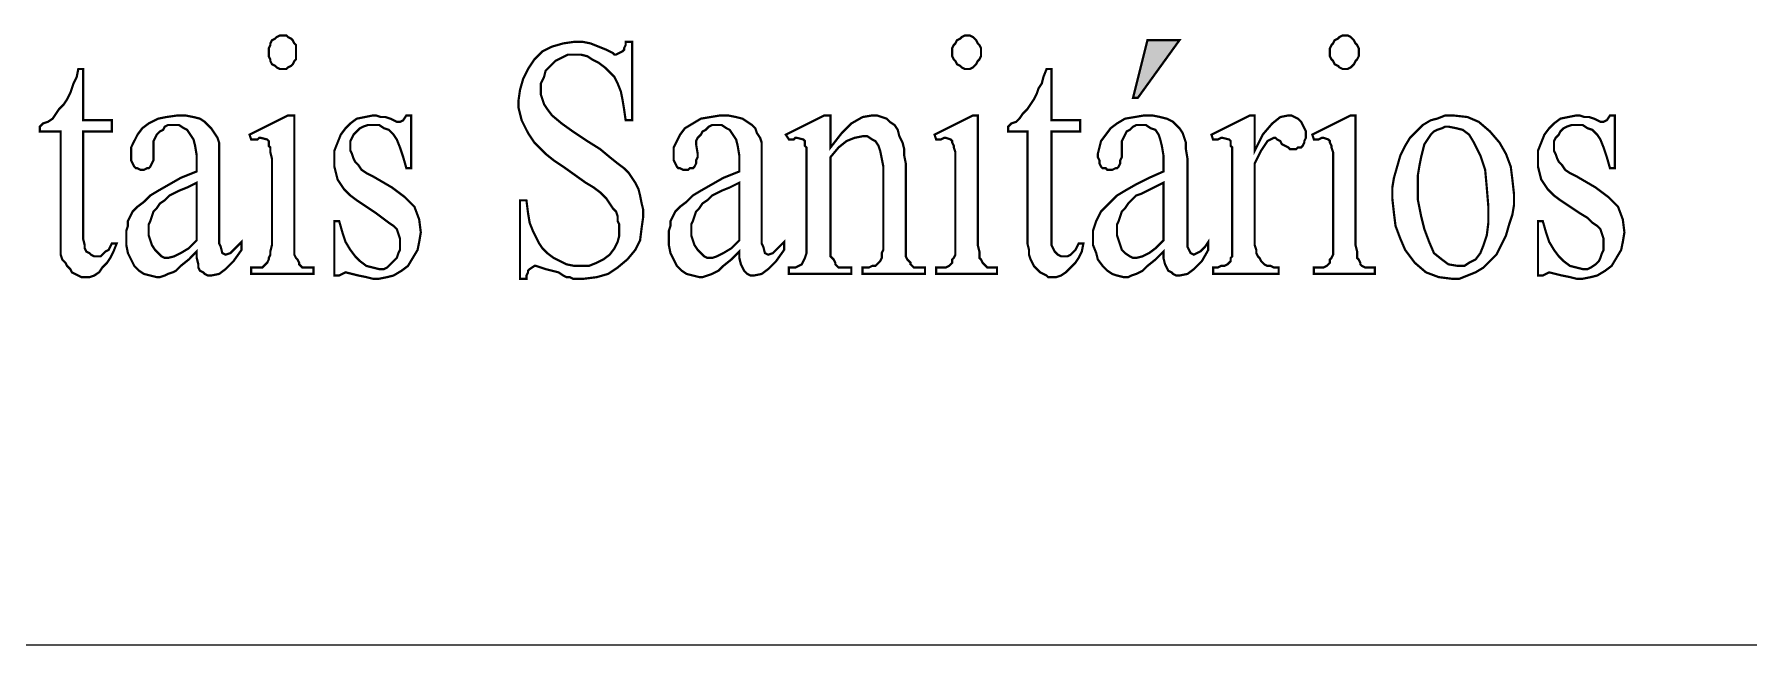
# Model space of a CAD drawing. Extents: x -16465 to -12265, y -7695 to -1755.
# Drawn here: x -14830.4 to -14506.6, y -6970 to -6854.7 of the extents above; entities that cross this region are included whole.
import ezdxf

# ---------------------------------------------------------------- set-up
doc = ezdxf.new("R2010")
doc.units = 0
doc.header["$LTSCALE"] = 30
doc.header["$MEASUREMENT"] = 0
doc.layers.add('FINA', color=7, linetype='CONTINUOUS')

msp = doc.modelspace()

# ---------------------------------------------------------------- linework, layer by layer
at = {"layer": 'FINA'}
msp.add_line((-16109.159, -6969.977), (-12365.159, -6969.977), dxfattribs=at)
at = {"layer": 'FINA', "const_width": 0.42}
for points in [[(-14783.434, -6854.908), (-14784.038, -6854.908), (-14784.643, -6855.21), (-14784.945, -6855.513), (-14785.55, -6855.815), (-14785.852, -6856.42), (-14785.852, -6856.722), (-14786.155, -6857.327), (-14786.155, -6858.234), (-14786.155, -6858.839), (-14785.852, -6859.443), (-14785.852, -6859.745), (-14785.55, -6860.35), (-14784.945, -6860.652), (-14784.643, -6860.955), (-14784.038, -6861.257), (-14783.434, -6861.257), (-14782.829, -6861.257), (-14782.527, -6860.955), (-14781.922, -6860.652), (-14781.62, -6860.35), (-14781.317, -6859.745), (-14781.015, -6859.443), (-14781.015, -6858.839), (-14781.015, -6858.234), (-14781.015, -6857.327), (-14781.015, -6856.722), (-14781.317, -6856.42), (-14781.62, -6855.815), (-14781.922, -6855.513), (-14782.527, -6855.21), (-14782.829, -6854.908), (-14783.434, -6854.908)], [(-14654.342, -6854.908), (-14654.644, -6854.908), (-14655.249, -6855.21), (-14655.551, -6855.513), (-14656.155, -6855.815), (-14656.458, -6856.42), (-14656.76, -6856.722), (-14657.063, -6857.327), (-14657.063, -6858.234), (-14657.063, -6858.839), (-14656.76, -6859.443), (-14656.458, -6859.745), (-14656.155, -6860.35), (-14655.551, -6860.652), (-14655.249, -6860.955), (-14654.644, -6861.257), (-14654.342, -6861.257), (-14653.737, -6861.257), (-14653.132, -6860.955), (-14652.83, -6860.652), (-14652.528, -6860.35), (-14652.225, -6859.745), (-14651.923, -6859.443), (-14651.62, -6858.839), (-14651.62, -6858.234), (-14651.62, -6857.327), (-14651.923, -6856.722), (-14652.225, -6856.42), (-14652.528, -6855.815), (-14652.83, -6855.513), (-14653.132, -6855.21), (-14653.737, -6854.908), (-14654.342, -6854.908)], [(-14582.993, -6854.908), (-14583.295, -6854.908), (-14583.9, -6855.21), (-14584.202, -6855.513), (-14584.807, -6855.815), (-14585.109, -6856.42), (-14585.412, -6856.722), (-14585.714, -6857.327), (-14585.714, -6858.234), (-14585.714, -6858.839), (-14585.412, -6859.443), (-14585.109, -6859.745), (-14584.807, -6860.35), (-14584.202, -6860.652), (-14583.9, -6860.955), (-14583.295, -6861.257), (-14582.993, -6861.257), (-14582.388, -6861.257), (-14581.784, -6860.955), (-14581.481, -6860.652), (-14581.179, -6860.35), (-14580.877, -6859.745), (-14580.575, -6859.443), (-14580.272, -6858.839), (-14580.272, -6858.234), (-14580.272, -6857.327), (-14580.575, -6856.722), (-14580.877, -6856.42), (-14581.179, -6855.815), (-14581.481, -6855.513), (-14581.784, -6855.21), (-14582.388, -6854.908), (-14582.993, -6854.908)], [(-14717.527, -6856.117), (-14718.737, -6856.117), (-14718.737, -6856.722), (-14719.039, -6857.327), (-14719.039, -6857.629), (-14719.341, -6857.931), (-14720.55, -6858.536), (-14720.853, -6858.536), (-14721.155, -6858.234), (-14721.76, -6857.931), (-14722.364, -6857.629), (-14723.876, -6857.024), (-14725.387, -6856.42), (-14726.899, -6856.117), (-14728.411, -6856.117), (-14730.527, -6856.42), (-14732.643, -6857.024), (-14734.457, -6857.931), (-14735.969, -6859.443), (-14737.178, -6861.257), (-14738.085, -6863.071), (-14738.69, -6865.187), (-14738.992, -6867.303), (-14738.992, -6868.513), (-14738.69, -6869.722), (-14738.388, -6870.932), (-14737.783, -6872.141), (-14737.178, -6873.35), (-14736.574, -6874.257), (-14735.969, -6875.164), (-14735.062, -6876.071), (-14733.853, -6877.28), (-14732.341, -6878.49), (-14730.527, -6879.699), (-14728.411, -6881.211), (-14726.295, -6882.722), (-14724.783, -6883.629), (-14723.574, -6884.536), (-14722.969, -6885.141), (-14722.364, -6885.745), (-14721.76, -6886.652), (-14721.155, -6887.559), (-14720.55, -6888.164), (-14720.248, -6889.071), (-14720.248, -6889.978), (-14719.945, -6890.582), (-14719.945, -6891.489), (-14719.945, -6892.699), (-14720.248, -6893.908), (-14720.853, -6895.117), (-14721.76, -6896.327), (-14722.969, -6897.234), (-14724.178, -6897.839), (-14725.69, -6898.443), (-14727.202, -6898.443), (-14728.411, -6898.443), (-14729.922, -6898.141), (-14731.132, -6897.536), (-14732.341, -6896.931), (-14733.55, -6896.024), (-14734.457, -6895.117), (-14735.062, -6894.21), (-14735.667, -6893.001), (-14736.271, -6891.792), (-14736.876, -6890.28), (-14737.178, -6888.466), (-14737.48, -6886.048), (-14738.69, -6886.048), (-14738.69, -6900.862), (-14737.48, -6900.862), (-14737.48, -6900.257), (-14737.178, -6899.652), (-14737.178, -6899.35), (-14736.876, -6899.047), (-14735.969, -6898.443), (-14735.667, -6898.443), (-14734.759, -6898.745), (-14733.853, -6899.047), (-14732.643, -6899.35), (-14731.434, -6899.652), (-14730.527, -6900.257), (-14729.922, -6900.559), (-14729.318, -6900.559), (-14728.713, -6900.862), (-14727.806, -6900.862), (-14727.202, -6900.862), (-14726.597, -6900.862), (-14724.178, -6900.559), (-14722.062, -6899.954), (-14720.248, -6898.745), (-14718.435, -6897.234), (-14716.923, -6895.419), (-14716.015, -6893.606), (-14715.713, -6891.187), (-14715.411, -6889.071), (-14715.411, -6887.862), (-14715.713, -6886.652), (-14716.015, -6885.141), (-14716.318, -6883.931), (-14716.923, -6882.722), (-14717.527, -6881.815), (-14718.132, -6880.908), (-14719.039, -6880.001), (-14720.248, -6879.094), (-14721.76, -6877.884), (-14723.574, -6876.373), (-14725.992, -6874.861), (-14728.713, -6873.047), (-14730.83, -6871.536), (-14732.643, -6870.024), (-14733.55, -6868.815), (-14734.155, -6867.908), (-14734.457, -6867.001), (-14734.759, -6866.094), (-14734.759, -6865.187), (-14734.759, -6863.978), (-14734.155, -6862.769), (-14733.853, -6861.56), (-14732.945, -6860.652), (-14732.039, -6859.745), (-14730.83, -6859.141), (-14729.62, -6858.536), (-14728.411, -6858.536), (-14727.202, -6858.536), (-14725.992, -6858.839), (-14725.085, -6859.443), (-14723.876, -6860.048), (-14722.667, -6860.955), (-14721.76, -6861.862), (-14720.853, -6862.769), (-14720.248, -6863.978), (-14719.643, -6865.489), (-14719.341, -6867.001), (-14719.039, -6868.815), (-14718.737, -6870.932), (-14717.527, -6870.932), (-14717.527, -6856.117)], [(-14614.132, -6855.815), (-14620.179, -6855.815), (-14622.9, -6866.699), (-14621.993, -6866.699), (-14614.132, -6855.815)], [(-14821.224, -6861.257), (-14822.131, -6861.257), (-14822.434, -6862.769), (-14823.038, -6863.978), (-14823.34, -6864.885), (-14823.642, -6865.792), (-14824.247, -6867.001), (-14824.852, -6867.908), (-14825.759, -6868.815), (-14826.364, -6869.722), (-14826.969, -6870.629), (-14827.875, -6871.234), (-14828.782, -6871.536), (-14829.387, -6872.141), (-14829.387, -6873.047), (-14825.457, -6873.047), (-14825.457, -6892.699), (-14825.457, -6894.21), (-14825.457, -6895.419), (-14825.457, -6896.327), (-14825.154, -6897.234), (-14824.55, -6897.839), (-14824.247, -6898.443), (-14823.642, -6899.047), (-14823.34, -6899.652), (-14822.736, -6899.954), (-14822.131, -6900.257), (-14821.527, -6900.559), (-14820.922, -6900.559), (-14820.015, -6900.559), (-14819.108, -6900.257), (-14818.201, -6899.652), (-14817.597, -6898.745), (-14816.69, -6897.839), (-14816.085, -6896.931), (-14815.48, -6895.722), (-14814.875, -6894.21), (-14815.782, -6894.21), (-14816.085, -6894.815), (-14816.387, -6895.419), (-14816.992, -6895.722), (-14817.294, -6896.024), (-14817.597, -6896.327), (-14817.899, -6896.629), (-14818.503, -6896.629), (-14818.805, -6896.629), (-14819.108, -6896.629), (-14819.713, -6896.327), (-14820.015, -6896.024), (-14820.619, -6895.722), (-14820.922, -6895.117), (-14820.922, -6894.512), (-14821.224, -6893.304), (-14821.224, -6892.094), (-14821.224, -6873.047), (-14815.782, -6873.047), (-14815.782, -6870.932), (-14821.224, -6870.932), (-14821.224, -6861.257)], [(-14638.318, -6861.257), (-14639.225, -6861.257), (-14639.83, -6862.769), (-14640.132, -6863.978), (-14640.737, -6864.885), (-14641.039, -6865.792), (-14641.644, -6867.001), (-14642.248, -6867.908), (-14642.853, -6868.815), (-14643.76, -6869.722), (-14644.365, -6870.629), (-14644.97, -6871.234), (-14645.876, -6871.536), (-14646.481, -6872.141), (-14646.481, -6873.047), (-14642.853, -6873.047), (-14642.853, -6892.699), (-14642.853, -6894.21), (-14642.551, -6895.419), (-14642.551, -6896.327), (-14642.248, -6897.234), (-14641.946, -6897.839), (-14641.644, -6898.443), (-14641.039, -6899.047), (-14640.435, -6899.652), (-14639.83, -6899.954), (-14639.225, -6900.257), (-14638.923, -6900.559), (-14638.318, -6900.559), (-14637.412, -6900.559), (-14636.504, -6900.257), (-14635.597, -6899.652), (-14634.69, -6898.745), (-14633.783, -6897.839), (-14633.179, -6896.931), (-14632.574, -6895.722), (-14632.272, -6894.21), (-14633.179, -6894.21), (-14633.481, -6894.815), (-14633.783, -6895.419), (-14634.085, -6895.722), (-14634.388, -6896.024), (-14634.69, -6896.327), (-14635.295, -6896.629), (-14635.597, -6896.629), (-14636.202, -6896.629), (-14636.504, -6896.629), (-14637.109, -6896.327), (-14637.412, -6896.024), (-14637.714, -6895.722), (-14638.016, -6895.117), (-14638.318, -6894.512), (-14638.318, -6893.304), (-14638.318, -6892.094), (-14638.318, -6873.047), (-14632.877, -6873.047), (-14632.877, -6870.932), (-14638.318, -6870.932), (-14638.318, -6861.257)], [(-14799.76, -6895.722), (-14799.76, -6896.931), (-14799.457, -6898.141), (-14799.457, -6898.745), (-14799.155, -6899.35), (-14798.55, -6899.652), (-14798.248, -6899.954), (-14797.643, -6900.257), (-14797.038, -6900.257), (-14795.527, -6899.954), (-14794.317, -6899.047), (-14792.806, -6897.536), (-14791.294, -6895.419), (-14791.294, -6893.908), (-14792.202, -6894.815), (-14792.806, -6895.419), (-14793.108, -6895.722), (-14793.41, -6896.024), (-14794.317, -6896.327), (-14794.922, -6896.024), (-14795.225, -6894.815), (-14795.527, -6894.21), (-14795.527, -6893.001), (-14795.527, -6891.489), (-14795.527, -6889.675), (-14795.527, -6880.001), (-14795.527, -6878.187), (-14795.527, -6876.373), (-14795.527, -6875.164), (-14795.829, -6874.257), (-14796.434, -6873.35), (-14797.038, -6872.443), (-14797.643, -6871.838), (-14798.248, -6871.234), (-14799.155, -6870.629), (-14800.364, -6870.327), (-14801.875, -6870.024), (-14803.387, -6870.024), (-14805.504, -6870.327), (-14807.015, -6870.629), (-14808.829, -6871.536), (-14810.039, -6872.443), (-14810.945, -6873.652), (-14811.55, -6874.861), (-14812.155, -6876.071), (-14812.155, -6877.28), (-14812.155, -6877.884), (-14812.155, -6878.49), (-14811.852, -6879.094), (-14811.55, -6879.699), (-14811.247, -6880.001), (-14810.945, -6880.001), (-14810.341, -6880.304), (-14810.039, -6880.304), (-14809.736, -6880.304), (-14809.132, -6880.001), (-14808.829, -6880.001), (-14808.527, -6879.699), (-14808.224, -6879.094), (-14807.922, -6878.49), (-14807.922, -6877.884), (-14807.922, -6877.28), (-14807.922, -6875.466), (-14807.922, -6874.861), (-14807.62, -6874.257), (-14807.318, -6873.652), (-14806.712, -6873.047), (-14806.108, -6872.745), (-14805.806, -6872.141), (-14805.201, -6871.838), (-14804.294, -6871.838), (-14803.085, -6871.838), (-14802.178, -6872.443), (-14801.573, -6872.745), (-14800.969, -6873.652), (-14800.364, -6874.559), (-14800.062, -6875.769), (-14799.76, -6877.582), (-14799.76, -6879.396), (-14799.76, -6880.606), (-14802.783, -6881.815), (-14804.899, -6883.024), (-14807.015, -6884.234), (-14808.527, -6885.141), (-14809.736, -6886.35), (-14810.945, -6887.257), (-14811.852, -6888.164), (-14812.457, -6889.373), (-14812.759, -6889.978), (-14812.759, -6890.885), (-14813.062, -6891.792), (-14813.062, -6893.001), (-14813.062, -6894.512), (-14812.759, -6896.024), (-14812.155, -6897.234), (-14811.55, -6898.443), (-14810.643, -6899.35), (-14809.736, -6899.954), (-14808.527, -6900.257), (-14807.318, -6900.559), (-14806.712, -6900.559), (-14805.806, -6900.257), (-14805.201, -6899.954), (-14804.294, -6899.652), (-14803.689, -6899.35), (-14802.783, -6898.443), (-14801.271, -6897.234), (-14799.76, -6895.722)], [(-14781.317, -6870.024), (-14782.527, -6870.024), (-14789.783, -6873.652), (-14789.48, -6874.559), (-14788.875, -6874.559), (-14788.271, -6874.559), (-14787.969, -6874.257), (-14787.667, -6874.257), (-14786.457, -6874.559), (-14786.155, -6874.861), (-14786.155, -6875.164), (-14786.155, -6875.769), (-14785.852, -6876.071), (-14785.852, -6876.978), (-14785.55, -6878.187), (-14785.55, -6880.001), (-14785.55, -6882.117), (-14785.55, -6893.304), (-14785.55, -6894.512), (-14785.852, -6895.722), (-14785.852, -6896.327), (-14786.155, -6896.931), (-14786.155, -6897.234), (-14786.457, -6897.839), (-14786.759, -6898.141), (-14787.062, -6898.443), (-14787.364, -6898.745), (-14787.969, -6898.745), (-14788.573, -6898.745), (-14789.48, -6898.745), (-14789.48, -6899.954), (-14777.69, -6899.954), (-14777.69, -6898.745), (-14778.597, -6898.745), (-14779.201, -6898.745), (-14779.806, -6898.745), (-14780.108, -6898.443), (-14780.411, -6898.141), (-14780.411, -6897.839), (-14780.713, -6897.234), (-14781.015, -6896.931), (-14781.317, -6896.327), (-14781.317, -6895.722), (-14781.317, -6894.512), (-14781.317, -6893.304), (-14781.317, -6870.024)], [(-14759.248, -6870.024), (-14760.155, -6870.024), (-14760.76, -6870.932), (-14761.364, -6871.234), (-14761.666, -6871.234), (-14761.969, -6871.234), (-14762.573, -6870.932), (-14763.178, -6870.629), (-14764.085, -6870.327), (-14764.992, -6870.327), (-14765.899, -6870.024), (-14766.504, -6870.024), (-14768.015, -6870.327), (-14769.527, -6870.629), (-14770.736, -6871.536), (-14771.643, -6872.443), (-14772.55, -6873.652), (-14773.155, -6875.164), (-14773.759, -6876.676), (-14773.759, -6878.49), (-14773.759, -6879.699), (-14773.457, -6880.908), (-14773.155, -6882.117), (-14772.55, -6883.024), (-14771.945, -6883.931), (-14770.736, -6885.141), (-14769.527, -6886.048), (-14767.713, -6887.257), (-14765.899, -6888.466), (-14764.69, -6889.373), (-14763.481, -6890.28), (-14762.573, -6890.885), (-14761.969, -6891.489), (-14761.666, -6892.396), (-14761.364, -6893.304), (-14761.364, -6894.512), (-14761.364, -6895.419), (-14761.666, -6896.024), (-14761.969, -6896.931), (-14762.573, -6897.536), (-14763.178, -6898.141), (-14763.783, -6898.745), (-14764.387, -6899.047), (-14765.295, -6899.047), (-14766.504, -6898.745), (-14767.713, -6898.443), (-14768.922, -6897.536), (-14769.829, -6896.629), (-14770.736, -6895.419), (-14771.643, -6893.908), (-14772.248, -6892.094), (-14772.853, -6889.978), (-14773.759, -6889.978), (-14773.759, -6900.257), (-14772.853, -6900.257), (-14771.643, -6899.652), (-14770.434, -6899.954), (-14769.224, -6900.257), (-14767.713, -6900.559), (-14766.504, -6900.862), (-14765.295, -6900.862), (-14763.783, -6900.559), (-14762.573, -6900.257), (-14761.062, -6899.35), (-14759.852, -6898.443), (-14758.946, -6896.931), (-14758.039, -6895.419), (-14757.737, -6893.908), (-14757.434, -6892.094), (-14757.737, -6889.675), (-14758.643, -6887.257), (-14760.457, -6885.443), (-14762.876, -6883.629), (-14766.504, -6881.513), (-14767.713, -6880.908), (-14768.62, -6880.304), (-14769.224, -6879.396), (-14769.829, -6878.792), (-14770.132, -6878.187), (-14770.434, -6877.28), (-14770.736, -6876.676), (-14770.736, -6875.769), (-14770.736, -6874.861), (-14770.434, -6874.257), (-14770.132, -6873.652), (-14769.527, -6873.047), (-14768.922, -6872.443), (-14768.318, -6872.141), (-14767.41, -6871.838), (-14766.504, -6871.838), (-14765.295, -6871.838), (-14764.387, -6872.443), (-14763.481, -6872.745), (-14762.573, -6873.652), (-14761.969, -6874.559), (-14761.364, -6876.071), (-14760.76, -6877.884), (-14760.155, -6880.001), (-14759.248, -6880.001), (-14759.248, -6870.024)], [(-14697.272, -6895.722), (-14697.272, -6896.931), (-14696.969, -6898.141), (-14696.667, -6898.745), (-14696.365, -6899.35), (-14696.062, -6899.652), (-14695.76, -6899.954), (-14695.155, -6900.257), (-14694.551, -6900.257), (-14693.039, -6899.954), (-14691.83, -6899.047), (-14690.318, -6897.536), (-14688.807, -6895.419), (-14688.807, -6893.908), (-14689.713, -6894.815), (-14690.318, -6895.419), (-14690.62, -6895.722), (-14690.922, -6896.024), (-14691.83, -6896.327), (-14692.434, -6896.024), (-14692.737, -6894.815), (-14693.039, -6894.21), (-14693.039, -6893.001), (-14693.039, -6891.489), (-14693.039, -6889.675), (-14693.039, -6880.001), (-14693.039, -6878.187), (-14693.039, -6876.373), (-14693.039, -6875.164), (-14693.341, -6874.257), (-14693.946, -6873.35), (-14694.248, -6872.443), (-14694.853, -6871.838), (-14695.76, -6871.234), (-14696.667, -6870.629), (-14697.876, -6870.327), (-14699.388, -6870.024), (-14700.9, -6870.024), (-14702.713, -6870.327), (-14704.527, -6870.629), (-14706.039, -6871.536), (-14707.55, -6872.443), (-14708.457, -6873.652), (-14709.062, -6874.861), (-14709.667, -6876.071), (-14709.667, -6877.28), (-14709.667, -6877.884), (-14709.667, -6878.49), (-14709.365, -6879.094), (-14709.062, -6879.699), (-14708.76, -6880.001), (-14708.457, -6880.001), (-14707.853, -6880.304), (-14707.55, -6880.304), (-14706.946, -6880.304), (-14706.644, -6880.001), (-14706.039, -6880.001), (-14705.737, -6879.699), (-14705.434, -6879.094), (-14705.434, -6878.49), (-14705.132, -6877.884), (-14705.132, -6877.28), (-14705.434, -6875.466), (-14705.434, -6874.861), (-14705.132, -6874.257), (-14704.527, -6873.652), (-14704.225, -6873.047), (-14703.62, -6872.745), (-14703.015, -6872.141), (-14702.411, -6871.838), (-14701.807, -6871.838), (-14700.597, -6871.838), (-14699.69, -6872.443), (-14699.085, -6872.745), (-14698.48, -6873.652), (-14697.876, -6874.559), (-14697.574, -6875.769), (-14697.272, -6877.582), (-14697.272, -6879.396), (-14697.272, -6880.606), (-14700.295, -6881.815), (-14702.411, -6883.024), (-14704.527, -6884.234), (-14706.039, -6885.141), (-14707.248, -6886.35), (-14708.457, -6887.257), (-14709.365, -6888.164), (-14709.969, -6889.373), (-14710.271, -6889.978), (-14710.271, -6890.885), (-14710.574, -6891.792), (-14710.574, -6893.001), (-14710.574, -6894.512), (-14710.271, -6896.024), (-14709.667, -6897.234), (-14709.062, -6898.443), (-14708.155, -6899.35), (-14707.248, -6899.954), (-14706.039, -6900.257), (-14704.83, -6900.559), (-14704.225, -6900.559), (-14703.318, -6900.257), (-14702.411, -6899.954), (-14701.807, -6899.652), (-14701.202, -6899.35), (-14700.295, -6898.443), (-14698.783, -6897.234), (-14697.272, -6895.722)], [(-14680.039, -6876.071), (-14680.039, -6870.024), (-14681.248, -6870.024), (-14688.504, -6873.652), (-14687.899, -6874.559), (-14687.597, -6874.559), (-14686.993, -6874.559), (-14686.69, -6874.257), (-14686.388, -6874.257), (-14685.178, -6874.559), (-14684.876, -6874.861), (-14684.876, -6875.164), (-14684.876, -6875.769), (-14684.574, -6876.071), (-14684.574, -6876.978), (-14684.574, -6878.49), (-14684.574, -6880.304), (-14684.574, -6882.419), (-14684.574, -6893.304), (-14684.574, -6894.815), (-14684.574, -6896.024), (-14684.876, -6896.931), (-14685.178, -6897.536), (-14685.481, -6898.141), (-14686.085, -6898.443), (-14686.69, -6898.745), (-14687.295, -6898.745), (-14687.899, -6898.745), (-14687.899, -6899.954), (-14676.109, -6899.954), (-14676.109, -6898.745), (-14677.016, -6898.745), (-14677.923, -6898.745), (-14678.527, -6898.745), (-14678.83, -6898.443), (-14679.132, -6898.141), (-14679.132, -6897.839), (-14679.435, -6897.234), (-14679.737, -6896.931), (-14680.039, -6896.629), (-14680.039, -6895.722), (-14680.039, -6894.815), (-14680.039, -6893.304), (-14680.039, -6877.884), (-14678.527, -6876.071), (-14677.016, -6874.861), (-14675.504, -6874.257), (-14673.992, -6873.955), (-14673.085, -6873.955), (-14672.179, -6874.559), (-14671.574, -6874.861), (-14670.969, -6875.769), (-14670.667, -6876.676), (-14670.364, -6878.187), (-14670.062, -6879.699), (-14670.062, -6881.513), (-14670.062, -6893.304), (-14670.062, -6894.512), (-14670.062, -6895.419), (-14670.364, -6896.024), (-14670.364, -6896.327), (-14670.364, -6896.931), (-14670.667, -6897.536), (-14670.969, -6897.839), (-14671.272, -6898.141), (-14671.574, -6898.443), (-14672.179, -6898.443), (-14672.783, -6898.745), (-14673.69, -6898.745), (-14673.992, -6898.745), (-14673.992, -6899.954), (-14662.202, -6899.954), (-14662.202, -6898.745), (-14663.109, -6898.745), (-14663.713, -6898.745), (-14664.318, -6898.745), (-14664.62, -6898.443), (-14664.923, -6898.141), (-14664.923, -6897.839), (-14665.225, -6897.536), (-14665.527, -6897.234), (-14665.83, -6896.629), (-14665.83, -6895.722), (-14665.83, -6894.512), (-14665.83, -6893.304), (-14665.83, -6880.908), (-14665.83, -6879.094), (-14666.132, -6877.582), (-14666.132, -6876.373), (-14666.435, -6875.164), (-14667.039, -6873.955), (-14667.342, -6872.745), (-14667.946, -6871.838), (-14668.853, -6871.234), (-14669.458, -6870.629), (-14670.364, -6870.327), (-14671.272, -6870.024), (-14672.179, -6870.024), (-14673.992, -6870.327), (-14676.109, -6871.536), (-14677.923, -6873.35), (-14680.039, -6876.071)], [(-14652.225, -6870.024), (-14653.132, -6870.024), (-14660.388, -6873.652), (-14660.086, -6874.559), (-14659.481, -6874.559), (-14659.179, -6874.559), (-14658.574, -6874.257), (-14658.272, -6874.257), (-14657.365, -6874.559), (-14657.063, -6874.861), (-14657.063, -6875.164), (-14656.76, -6875.769), (-14656.76, -6876.071), (-14656.458, -6876.978), (-14656.458, -6878.187), (-14656.458, -6880.001), (-14656.458, -6882.117), (-14656.458, -6893.304), (-14656.458, -6894.512), (-14656.458, -6895.722), (-14656.458, -6896.327), (-14656.76, -6896.931), (-14657.063, -6897.234), (-14657.063, -6897.839), (-14657.365, -6898.141), (-14657.667, -6898.443), (-14658.272, -6898.745), (-14658.574, -6898.745), (-14659.179, -6898.745), (-14660.086, -6898.745), (-14660.086, -6899.954), (-14648.597, -6899.954), (-14648.597, -6898.745), (-14649.505, -6898.745), (-14650.109, -6898.745), (-14650.411, -6898.745), (-14650.714, -6898.443), (-14651.016, -6898.141), (-14651.318, -6897.839), (-14651.62, -6897.234), (-14651.923, -6896.931), (-14651.923, -6896.327), (-14651.923, -6895.722), (-14652.225, -6894.512), (-14652.225, -6893.304), (-14652.225, -6870.024)], [(-14617.155, -6895.722), (-14617.155, -6896.931), (-14616.853, -6898.141), (-14616.551, -6898.745), (-14616.249, -6899.35), (-14615.644, -6899.652), (-14615.342, -6899.954), (-14614.737, -6900.257), (-14614.132, -6900.257), (-14612.621, -6899.954), (-14611.411, -6899.047), (-14609.9, -6897.536), (-14608.691, -6895.419), (-14608.691, -6893.908), (-14609.295, -6894.815), (-14609.9, -6895.419), (-14610.202, -6895.722), (-14610.807, -6896.024), (-14611.411, -6896.327), (-14612.016, -6896.024), (-14612.621, -6894.815), (-14612.621, -6894.21), (-14612.621, -6893.001), (-14612.621, -6891.489), (-14612.621, -6889.675), (-14612.621, -6880.001), (-14612.621, -6878.187), (-14612.923, -6876.373), (-14612.923, -6875.164), (-14613.226, -6874.257), (-14613.528, -6873.35), (-14614.132, -6872.443), (-14614.737, -6871.838), (-14615.342, -6871.234), (-14616.551, -6870.629), (-14617.76, -6870.327), (-14619.272, -6870.024), (-14620.783, -6870.024), (-14622.598, -6870.327), (-14624.411, -6870.629), (-14625.923, -6871.536), (-14627.132, -6872.443), (-14628.039, -6873.652), (-14628.946, -6874.861), (-14629.248, -6876.071), (-14629.551, -6877.28), (-14629.551, -6877.884), (-14629.248, -6878.49), (-14629.248, -6879.094), (-14628.946, -6879.699), (-14628.644, -6880.001), (-14628.039, -6880.001), (-14627.737, -6880.304), (-14627.132, -6880.304), (-14626.83, -6880.304), (-14626.225, -6880.001), (-14625.923, -6880.001), (-14625.621, -6879.699), (-14625.318, -6879.094), (-14625.318, -6878.49), (-14625.016, -6877.884), (-14625.016, -6877.28), (-14625.016, -6875.466), (-14625.016, -6874.861), (-14624.714, -6874.257), (-14624.411, -6873.652), (-14624.109, -6873.047), (-14623.504, -6872.745), (-14622.9, -6872.141), (-14622.295, -6871.838), (-14621.388, -6871.838), (-14620.481, -6871.838), (-14619.574, -6872.443), (-14618.667, -6872.745), (-14618.063, -6873.652), (-14617.76, -6874.559), (-14617.458, -6875.769), (-14617.155, -6877.582), (-14617.155, -6879.396), (-14617.155, -6880.606), (-14619.877, -6881.815), (-14622.295, -6883.024), (-14624.411, -6884.234), (-14625.923, -6885.141), (-14627.132, -6886.35), (-14628.039, -6887.257), (-14628.946, -6888.164), (-14629.551, -6889.373), (-14629.853, -6889.978), (-14630.156, -6890.885), (-14630.458, -6891.792), (-14630.458, -6893.001), (-14630.458, -6894.512), (-14629.853, -6896.024), (-14629.551, -6897.234), (-14628.644, -6898.443), (-14627.737, -6899.35), (-14626.83, -6899.954), (-14625.923, -6900.257), (-14624.714, -6900.559), (-14623.807, -6900.559), (-14623.202, -6900.257), (-14622.295, -6899.954), (-14621.69, -6899.652), (-14621.086, -6899.35), (-14620.179, -6898.443), (-14618.667, -6897.234), (-14617.155, -6895.722)], [(-14599.923, -6870.024), (-14600.83, -6870.024), (-14608.086, -6873.652), (-14607.783, -6874.559), (-14607.179, -6874.559), (-14606.877, -6874.559), (-14606.272, -6874.257), (-14605.97, -6874.257), (-14604.76, -6874.559), (-14604.458, -6874.861), (-14604.458, -6875.164), (-14604.458, -6875.769), (-14604.156, -6876.071), (-14604.156, -6876.676), (-14604.156, -6878.187), (-14604.156, -6880.001), (-14604.156, -6882.117), (-14604.156, -6893.304), (-14604.156, -6894.512), (-14604.156, -6895.419), (-14604.156, -6896.024), (-14604.156, -6896.629), (-14604.458, -6896.931), (-14604.458, -6897.536), (-14604.76, -6897.839), (-14605.063, -6898.141), (-14605.668, -6898.443), (-14606.272, -6898.443), (-14606.877, -6898.745), (-14607.783, -6898.745), (-14607.783, -6899.954), (-14595.388, -6899.954), (-14595.388, -6898.745), (-14596.295, -6898.745), (-14596.9, -6898.443), (-14597.505, -6898.443), (-14598.11, -6898.141), (-14598.412, -6897.839), (-14598.714, -6897.536), (-14599.016, -6896.931), (-14599.318, -6896.629), (-14599.621, -6896.024), (-14599.621, -6895.419), (-14599.923, -6894.512), (-14599.923, -6893.304), (-14599.923, -6879.094), (-14599.318, -6877.884), (-14598.714, -6876.676), (-14598.11, -6875.769), (-14597.505, -6874.861), (-14596.295, -6874.257), (-14595.993, -6874.257), (-14595.691, -6874.559), (-14595.086, -6874.861), (-14594.783, -6875.466), (-14594.179, -6875.769), (-14593.574, -6876.071), (-14593.272, -6876.373), (-14592.667, -6876.373), (-14592.062, -6876.373), (-14591.76, -6876.071), (-14591.156, -6876.071), (-14590.853, -6875.769), (-14590.551, -6875.164), (-14590.551, -6874.861), (-14590.249, -6874.257), (-14590.249, -6873.652), (-14590.249, -6873.047), (-14590.551, -6872.443), (-14590.853, -6871.838), (-14591.156, -6871.234), (-14591.76, -6870.629), (-14592.365, -6870.327), (-14592.97, -6870.024), (-14593.574, -6870.024), (-14595.086, -6870.327), (-14596.598, -6871.536), (-14598.412, -6873.652), (-14599.923, -6876.676), (-14599.923, -6870.024)], [(-14580.877, -6870.024), (-14581.784, -6870.024), (-14589.039, -6873.652), (-14588.737, -6874.559), (-14588.133, -6874.559), (-14587.83, -6874.559), (-14587.225, -6874.257), (-14586.923, -6874.257), (-14586.016, -6874.559), (-14585.714, -6874.861), (-14585.714, -6875.164), (-14585.412, -6875.769), (-14585.412, -6876.071), (-14585.109, -6876.978), (-14585.109, -6878.187), (-14585.109, -6880.001), (-14585.109, -6882.117), (-14585.109, -6893.304), (-14585.109, -6894.512), (-14585.109, -6895.722), (-14585.109, -6896.327), (-14585.412, -6896.931), (-14585.714, -6897.234), (-14585.714, -6897.839), (-14586.016, -6898.141), (-14586.319, -6898.443), (-14586.923, -6898.745), (-14587.225, -6898.745), (-14587.83, -6898.745), (-14588.737, -6898.745), (-14588.737, -6899.954), (-14577.249, -6899.954), (-14577.249, -6898.745), (-14578.156, -6898.745), (-14578.761, -6898.745), (-14579.063, -6898.745), (-14579.667, -6898.443), (-14579.97, -6898.141), (-14579.97, -6897.839), (-14580.272, -6897.234), (-14580.575, -6896.931), (-14580.575, -6896.327), (-14580.575, -6895.722), (-14580.877, -6894.512), (-14580.877, -6893.304), (-14580.877, -6870.024)], [(-14562.435, -6870.024), (-14563.947, -6870.024), (-14565.458, -6870.629), (-14566.668, -6870.932), (-14568.179, -6871.838), (-14569.388, -6873.047), (-14570.598, -6874.257), (-14571.505, -6875.769), (-14572.412, -6877.582), (-14573.016, -6879.699), (-14573.621, -6881.815), (-14573.923, -6883.629), (-14573.923, -6885.745), (-14573.621, -6888.466), (-14573.319, -6890.885), (-14572.412, -6893.304), (-14571.505, -6895.419), (-14569.69, -6897.839), (-14567.574, -6899.652), (-14565.156, -6900.559), (-14562.737, -6900.862), (-14561.226, -6900.862), (-14559.714, -6900.257), (-14558.202, -6899.652), (-14556.691, -6898.745), (-14555.482, -6897.536), (-14554.272, -6896.327), (-14553.365, -6894.512), (-14552.458, -6892.699), (-14551.854, -6890.582), (-14551.249, -6888.768), (-14550.947, -6886.954), (-14550.947, -6884.838), (-14551.249, -6882.117), (-14551.552, -6879.699), (-14552.458, -6877.28), (-14553.668, -6875.164), (-14555.482, -6873.047), (-14557.598, -6871.234), (-14559.714, -6870.327), (-14562.435, -6870.024)], [(-14531.9, -6870.024), (-14532.807, -6870.024), (-14533.412, -6870.932), (-14534.017, -6871.234), (-14534.319, -6871.234), (-14534.621, -6871.234), (-14535.226, -6870.932), (-14535.83, -6870.629), (-14536.738, -6870.327), (-14537.644, -6870.327), (-14538.551, -6870.024), (-14539.156, -6870.024), (-14540.667, -6870.327), (-14542.179, -6870.629), (-14543.388, -6871.536), (-14544.296, -6872.443), (-14545.202, -6873.652), (-14545.807, -6875.164), (-14546.412, -6876.676), (-14546.412, -6878.49), (-14546.412, -6879.699), (-14546.11, -6880.908), (-14545.807, -6882.117), (-14545.202, -6883.024), (-14544.598, -6883.931), (-14543.388, -6885.141), (-14542.179, -6886.048), (-14540.365, -6887.257), (-14538.551, -6888.466), (-14537.04, -6889.373), (-14536.133, -6890.28), (-14535.226, -6890.885), (-14534.621, -6891.489), (-14534.319, -6892.396), (-14534.017, -6893.304), (-14534.017, -6894.512), (-14534.017, -6895.419), (-14534.319, -6896.024), (-14534.621, -6896.931), (-14534.923, -6897.536), (-14535.528, -6898.141), (-14536.435, -6898.745), (-14537.04, -6899.047), (-14537.947, -6899.047), (-14539.156, -6898.745), (-14540.365, -6898.443), (-14541.575, -6897.536), (-14542.481, -6896.629), (-14543.388, -6895.419), (-14544.296, -6893.908), (-14544.9, -6892.094), (-14545.505, -6889.978), (-14546.412, -6889.978), (-14546.412, -6900.257), (-14545.505, -6900.257), (-14544.296, -6899.652), (-14543.086, -6899.954), (-14541.877, -6900.257), (-14540.365, -6900.559), (-14539.156, -6900.862), (-14537.947, -6900.862), (-14536.435, -6900.559), (-14535.226, -6900.257), (-14533.714, -6899.35), (-14532.505, -6898.443), (-14531.598, -6896.931), (-14530.691, -6895.419), (-14530.388, -6893.908), (-14530.086, -6892.094), (-14530.388, -6889.675), (-14531.295, -6887.257), (-14533.11, -6885.443), (-14535.528, -6883.629), (-14539.156, -6881.513), (-14540.365, -6880.908), (-14541.272, -6880.304), (-14541.877, -6879.396), (-14542.481, -6878.792), (-14542.784, -6878.187), (-14543.086, -6877.28), (-14543.388, -6876.676), (-14543.388, -6875.769), (-14543.388, -6874.861), (-14543.086, -6874.257), (-14542.481, -6873.652), (-14542.179, -6873.047), (-14541.575, -6872.443), (-14540.97, -6872.141), (-14540.063, -6871.838), (-14539.156, -6871.838), (-14537.947, -6871.838), (-14537.04, -6872.443), (-14536.133, -6872.745), (-14535.226, -6873.652), (-14534.621, -6874.559), (-14534.017, -6876.071), (-14533.412, -6877.884), (-14532.807, -6880.001), (-14531.9, -6880.001), (-14531.9, -6870.024)], [(-14563.342, -6872.141), (-14561.83, -6872.443), (-14560.621, -6872.745), (-14559.412, -6873.652), (-14558.505, -6875.164), (-14557.295, -6877.582), (-14556.388, -6880.304), (-14556.086, -6883.629), (-14555.784, -6887.257), (-14555.784, -6890.28), (-14556.086, -6892.699), (-14556.691, -6894.512), (-14557.295, -6896.024), (-14558.202, -6897.234), (-14559.412, -6897.839), (-14560.318, -6898.443), (-14561.528, -6898.443), (-14563.342, -6898.141), (-14564.551, -6897.234), (-14566.063, -6896.024), (-14566.97, -6893.908), (-14567.877, -6891.489), (-14568.482, -6889.071), (-14569.086, -6886.048), (-14569.086, -6883.024), (-14569.086, -6881.211), (-14568.784, -6879.396), (-14568.482, -6877.884), (-14568.179, -6876.676), (-14567.877, -6875.466), (-14567.272, -6874.559), (-14566.668, -6873.652), (-14566.063, -6873.047), (-14565.458, -6872.745), (-14564.551, -6872.443), (-14563.947, -6872.141), (-14563.342, -6872.141)], [(-14799.76, -6893.606), (-14801.271, -6895.117), (-14802.783, -6896.024), (-14803.992, -6896.629), (-14805.201, -6896.931), (-14805.806, -6896.931), (-14806.41, -6896.629), (-14807.015, -6896.024), (-14807.62, -6895.419), (-14808.224, -6894.512), (-14808.527, -6893.606), (-14808.829, -6892.699), (-14808.829, -6891.489), (-14808.829, -6890.582), (-14808.527, -6889.978), (-14808.224, -6889.071), (-14807.922, -6888.164), (-14807.318, -6887.559), (-14806.712, -6886.652), (-14805.806, -6886.048), (-14804.899, -6885.141), (-14804.294, -6884.838), (-14803.085, -6884.234), (-14801.573, -6883.629), (-14799.76, -6882.722), (-14799.76, -6893.606)], [(-14697.272, -6893.606), (-14698.783, -6895.117), (-14700.295, -6896.024), (-14701.504, -6896.629), (-14702.411, -6896.931), (-14703.318, -6896.931), (-14703.923, -6896.629), (-14704.527, -6896.024), (-14705.132, -6895.419), (-14705.737, -6894.512), (-14706.039, -6893.606), (-14706.341, -6892.699), (-14706.341, -6891.489), (-14706.341, -6890.582), (-14706.039, -6889.978), (-14705.737, -6889.071), (-14705.434, -6888.164), (-14704.83, -6887.559), (-14704.225, -6886.652), (-14703.318, -6886.048), (-14702.411, -6885.141), (-14701.807, -6884.838), (-14700.597, -6884.234), (-14699.085, -6883.629), (-14697.272, -6882.722), (-14697.272, -6893.606)], [(-14617.155, -6893.606), (-14618.667, -6895.117), (-14619.877, -6896.024), (-14621.086, -6896.629), (-14622.295, -6896.931), (-14622.9, -6896.931), (-14623.504, -6896.629), (-14624.411, -6896.024), (-14625.016, -6895.419), (-14625.318, -6894.512), (-14625.621, -6893.606), (-14625.923, -6892.699), (-14625.923, -6891.489), (-14625.923, -6890.582), (-14625.621, -6889.978), (-14625.318, -6889.071), (-14625.016, -6888.164), (-14624.411, -6887.559), (-14623.807, -6886.652), (-14623.202, -6886.048), (-14622.295, -6885.141), (-14621.388, -6884.838), (-14620.179, -6884.234), (-14618.969, -6883.629), (-14617.155, -6882.722), (-14617.155, -6893.606)]]:
    msp.add_lwpolyline(points, dxfattribs=at)
at = {"layer": 'FINA'}
msp.add_solid([(-14614.132, -6855.815), (-14620.179, -6855.815), (-14621.993, -6866.699), (-14622.9, -6866.699)], dxfattribs=at)

doc.saveas('drawing.dxf')
